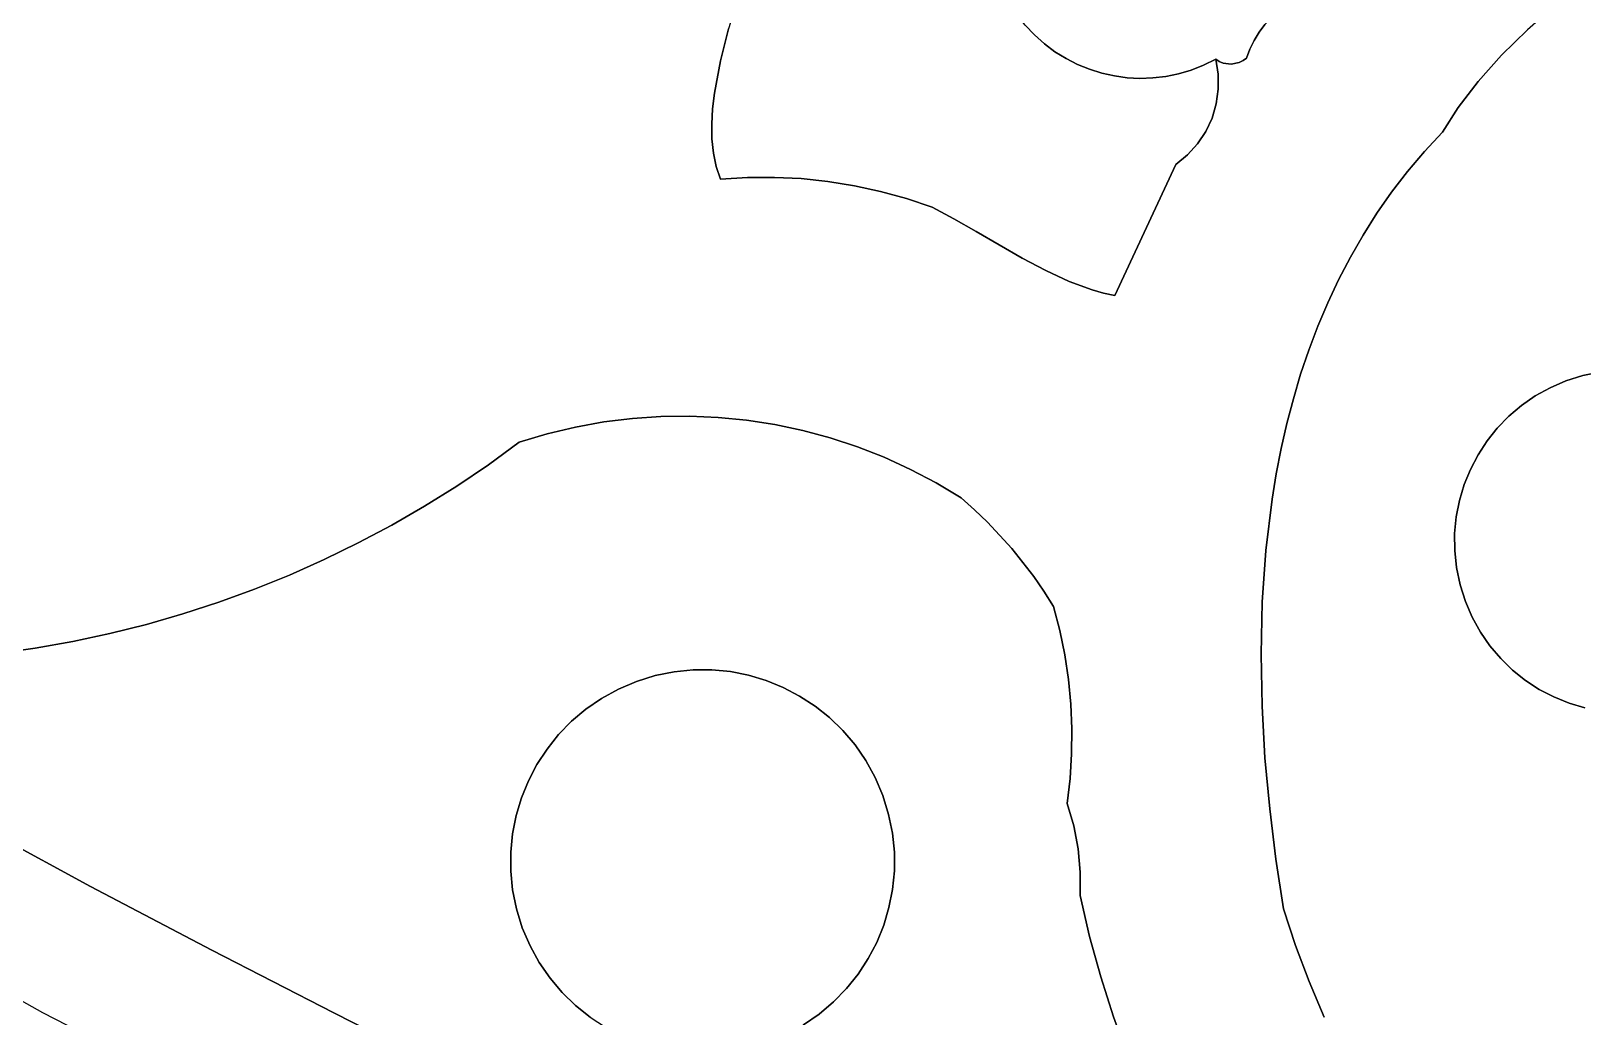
# Model space of a CAD drawing. Header units: inches. Extents: x 37.5 to 70.3, y 17.4 to 61.6.
# Drawn here: x 48.624 to 52.841, y 20.64 to 23.319 of the extents above; entities that cross this region are included whole.
import ezdxf

# ---------------------------------------------------------------- set-up
doc = ezdxf.new("R2010")
doc.units = ezdxf.units.IN
doc.layers.add('SURFACES_FOR_SKETCHUP', color=7, linetype='Continuous')

msp = doc.modelspace()

# ---------------------------------------------------------------- linework, layer by layer
at = {"layer": 'SURFACES_FOR_SKETCHUP'}
for points, invisible_edges in [([(48.9166, 24.082), (50.4973, 23.2374), (48.9462, 24.1161)], 3), ([(50.5196, 23.3247), (48.9462, 24.1161), (50.4973, 23.2374)], 3), ([(48.8839, 24.0509), (50.4973, 23.2374), (48.9166, 24.082)], 3), ([(48.8484, 24.023), (50.4811, 23.1503), (48.8839, 24.0509)], 3), ([(50.4973, 23.2374), (48.8839, 24.0509), (50.4811, 23.1503)], 3), ([(48.77, 23.978), (49.8671, 22.1405), (48.8104, 23.9987)], 3), ([(48.8104, 23.9987), (49.9509, 22.2016), (48.8484, 24.023)], 3), ([(49.9509, 22.2016), (48.8104, 23.9987), (49.8671, 22.1405)], 3), ([(50.4761, 23.1076), (48.8484, 24.023), (50.4738, 23.066)], 3), ([(50.4811, 23.1503), (48.8484, 24.023), (50.4761, 23.1076)], 3), ([(50.4738, 23.066), (48.8484, 24.023), (49.9509, 22.2016)], 11), ([(48.6375, 23.9403), (49.2317, 21.8022), (48.6833, 23.9486)], 3), ([(48.6833, 23.9486), (49.5135, 21.9278), (48.7276, 23.9612)], 3), ([(49.327, 21.8408), (48.6833, 23.9486), (49.2317, 21.8022)], 3), ([(49.421, 21.8827), (48.6833, 23.9486), (49.327, 21.8408)], 3), ([(49.5135, 21.9278), (48.6833, 23.9486), (49.421, 21.8827)], 3), ([(48.7276, 23.9612), (49.6937, 22.0278), (48.77, 23.978)], 3), ([(49.6044, 21.9762), (48.7276, 23.9612), (49.5135, 21.9278)], 3), ([(49.6937, 22.0278), (48.7276, 23.9612), (49.6044, 21.9762)], 3), ([(49.7813, 22.0826), (48.77, 23.978), (49.6937, 22.0278)], 3), ([(49.8671, 22.1405), (48.77, 23.978), (49.7813, 22.0826)], 3), ([(48.6359, 21.6422), (48.5424, 23.9377), (48.5334, 21.6277)], 3), ([(48.5424, 23.9377), (48.7376, 21.6602), (48.5905, 23.9366)], 3), ([(48.7376, 21.6602), (48.5424, 23.9377), (48.6359, 21.6422)], 3), ([(48.5905, 23.9366), (49.0373, 21.7351), (48.6375, 23.9403)], 3), ([(48.8384, 21.6817), (48.5905, 23.9366), (48.7376, 21.6602)], 3), ([(48.9384, 21.7067), (48.5905, 23.9366), (48.8384, 21.6817)], 3), ([(49.0373, 21.7351), (48.5905, 23.9366), (48.9384, 21.7067)], 3), ([(49.1351, 21.767), (48.6375, 23.9403), (49.0373, 21.7351)], 3), ([(49.2317, 21.8022), (48.6375, 23.9403), (49.1351, 21.767)], 3), ([(52.2375, 23.6014), (52.6196, 23.2534), (52.2846, 23.649)], 3), ([(52.69, 23.3223), (52.2846, 23.649), (52.6196, 23.2534)], 3), ([(52.1921, 23.5521), (52.6196, 23.2534), (52.2375, 23.6014)], 3), ([(52.1484, 23.5012), (52.556, 23.1818), (52.1921, 23.5521)], 3), ([(52.6196, 23.2534), (52.1921, 23.5521), (52.556, 23.1818)], 3), ([(51.8428, 23.2424), (52.0444, 23.5042), (51.3253, 23.3351)], 11), ([(52.0444, 23.5042), (51.8428, 23.2424), (51.9762, 23.3361)], 11), ([(52.0546, 23.4037), (52.5016, 23.1109), (52.1484, 23.5012)], 11), ([(52.556, 23.1818), (52.1484, 23.5012), (52.5016, 23.1109)], 3), ([(50.5451, 23.4093), (50.5196, 23.3247), (50.7892, 22.9101)], 10), ([(50.8612, 22.8985), (51.2659, 23.4257), (50.5451, 23.4093)], 11), ([(50.7892, 22.9101), (50.8612, 22.8985), (50.5451, 23.4093)], 10), ([(51.2659, 23.4257), (50.8612, 22.8985), (51.2828, 23.3942)], 3), ([(52.0327, 23.3894), (52.4099, 22.9914), (52.0546, 23.4037)], 3), ([(52.4589, 23.0441), (52.0546, 23.4037), (52.4099, 22.9914)], 3), ([(52.5016, 23.1109), (52.0546, 23.4037), (52.4589, 23.0441)], 3), ([(52.8029, 23.4129), (52.7647, 23.385), (53.2893, 23.1483)], 10), ([(52.8413, 23.438), (52.8029, 23.4129), (53.2893, 23.1483)], 10), ([(50.9325, 22.883), (51.2828, 23.3942), (50.8612, 22.8985)], 3), ([(51.2828, 23.3942), (50.9325, 22.883), (51.3026, 23.3639)], 3), ([(51.0029, 22.8636), (51.3026, 23.3639), (50.9325, 22.883)], 3), ([(51.3026, 23.3639), (51.0029, 22.8636), (51.3253, 23.3351)], 3), ([(51.9934, 23.3555), (52.4099, 22.9914), (52.0122, 23.3733)], 3), ([(52.0122, 23.3733), (52.4099, 22.9914), (52.0327, 23.3894)], 3), ([(52.7647, 23.385), (52.727, 23.3546), (53.2893, 23.1483)], 10), ([(50.5196, 23.3247), (50.4973, 23.2374), (50.7892, 22.9101)], 10), ([(51.3253, 23.3351), (51.0029, 22.8636), (51.3505, 23.3083)], 3), ([(51.3253, 23.3351), (51.3505, 23.3083), (51.5335, 23.2043)], 10), ([(51.5676, 23.1967), (51.3253, 23.3351), (51.5335, 23.2043)], 3), ([(51.3253, 23.3351), (51.5676, 23.1967), (51.8428, 23.2424)], 11), ([(51.9608, 23.3153), (51.9762, 23.3361), (51.8428, 23.2424)], 10), ([(51.9608, 23.3153), (51.8428, 23.2424), (51.9473, 23.2931)], 3), ([(51.9608, 23.3153), (51.9473, 23.2931), (52.4099, 22.9914)], 10), ([(51.9608, 23.3153), (52.4099, 22.9914), (51.9762, 23.3361)], 3), ([(51.9762, 23.3361), (52.4099, 22.9914), (51.9934, 23.3555)], 3), ([(52.69, 23.3223), (52.6196, 23.2534), (53.2893, 23.1483)], 10), ([(52.727, 23.3546), (52.69, 23.3223), (53.2893, 23.1483)], 10), ([(51.0723, 22.8403), (51.3505, 23.3083), (51.0029, 22.8636)], 3), ([(51.3505, 23.3083), (51.0723, 22.8403), (51.3774, 23.2842)], 3), ([(51.131, 22.8087), (51.3774, 23.2842), (51.0723, 22.8403)], 3), ([(51.131, 22.8087), (51.4061, 23.2627), (51.3774, 23.2842)], 9), ([(51.5001, 23.2148), (51.3505, 23.3083), (51.4676, 23.228)], 3), ([(51.5335, 23.2043), (51.3505, 23.3083), (51.5001, 23.2148)], 3), ([(51.3505, 23.3083), (51.3774, 23.2842), (51.4676, 23.228)], 10), ([(51.4362, 23.244), (51.4676, 23.228), (51.3774, 23.2842)], 10), ([(51.3774, 23.2842), (51.4061, 23.2627), (51.4362, 23.244)], 8), ([(51.9473, 23.2931), (51.8428, 23.2424), (51.9358, 23.2698)], 3), ([(51.9473, 23.2931), (51.9358, 23.2698), (52.4099, 22.9914)], 10), ([(50.4973, 23.2374), (50.4811, 23.1503), (50.7168, 22.9177)], 10), ([(50.7168, 22.9177), (50.7892, 22.9101), (50.4973, 23.2374)], 10), ([(51.131, 22.8087), (51.4362, 23.244), (51.4061, 23.2627)], 9), ([(51.131, 22.8087), (51.1917, 22.7737), (51.4362, 23.244)], 10), ([(51.4676, 23.228), (51.4362, 23.244), (51.1917, 22.7737)], 10), ([(51.5676, 23.1967), (51.6022, 23.192), (51.8428, 23.2424)], 10), ([(51.8099, 23.2261), (51.8428, 23.2424), (51.6022, 23.192)], 10), ([(51.8495, 23.2015), (51.8428, 23.2424), (51.8099, 23.2261)], 8), ([(51.8525, 23.2361), (51.9358, 23.2698), (51.8428, 23.2424)], 3), ([(51.8525, 23.2361), (51.8428, 23.2424), (51.8495, 23.2015)], 8), ([(51.9264, 23.2453), (51.8443, 23.1208), (52.3208, 22.8809)], 11), ([(51.9171, 23.2383), (51.8443, 23.1208), (51.9264, 23.2453)], 3), ([(51.8443, 23.1208), (51.9171, 23.2383), (51.8499, 23.1608)], 3), ([(51.8525, 23.2361), (51.8495, 23.2015), (51.863, 23.2317)], 3), ([(51.863, 23.2317), (51.8495, 23.2015), (51.8851, 23.2287)], 3), ([(51.9069, 23.2332), (51.8499, 23.1608), (51.9171, 23.2383)], 3), ([(51.8851, 23.2287), (51.8499, 23.1608), (51.9069, 23.2332)], 3), ([(51.8525, 23.2361), (51.863, 23.2317), (51.9358, 23.2698)], 10), ([(51.8851, 23.2287), (51.9358, 23.2698), (51.863, 23.2317)], 3), ([(51.8851, 23.2287), (51.9069, 23.2332), (51.9358, 23.2698)], 10), ([(51.9171, 23.2383), (51.9358, 23.2698), (51.9069, 23.2332)], 3), ([(51.9171, 23.2383), (51.9264, 23.2453), (51.9358, 23.2698)], 8), ([(51.9358, 23.2698), (51.9264, 23.2453), (52.4099, 22.9914)], 10), ([(52.3639, 22.9369), (52.4099, 22.9914), (51.9264, 23.2453)], 10), ([(52.3208, 22.8809), (52.3639, 22.9369), (51.9264, 23.2453)], 10), ([(52.6196, 23.2534), (52.556, 23.1818), (53.2893, 23.1483)], 10), ([(51.5001, 23.2148), (51.4676, 23.228), (51.1917, 22.7737)], 10), ([(51.1917, 22.7737), (51.3173, 22.7014), (51.5001, 23.2148)], 10), ([(51.5335, 23.2043), (51.5001, 23.2148), (51.3173, 22.7014)], 10), ([(51.7343, 22.9558), (51.5335, 23.2043), (51.3173, 22.7014)], 11), ([(51.5676, 23.1967), (51.5335, 23.2043), (51.7343, 22.9558)], 10), ([(51.6022, 23.192), (51.5676, 23.1967), (51.7343, 22.9558)], 10), ([(51.6022, 23.192), (51.6371, 23.1902), (51.8099, 23.2261)], 10), ([(51.6371, 23.1902), (51.6022, 23.192), (51.7343, 22.9558)], 10), ([(51.6371, 23.1902), (51.6722, 23.1914), (51.8099, 23.2261)], 10), ([(51.6722, 23.1914), (51.6371, 23.1902), (51.7343, 22.9558)], 10), ([(51.8099, 23.2261), (51.6722, 23.1914), (51.7763, 23.2128)], 3), ([(51.7072, 23.1955), (51.7763, 23.2128), (51.6722, 23.1914)], 3), ([(51.7072, 23.1955), (51.6722, 23.1914), (51.7937, 23.0123)], 10), ([(51.7664, 22.982), (51.7937, 23.0123), (51.6722, 23.1914)], 10), ([(51.7343, 22.9558), (51.7664, 22.982), (51.6722, 23.1914)], 10), ([(51.7072, 23.1955), (51.7419, 23.2026), (51.7763, 23.2128)], 8), ([(51.7072, 23.1955), (51.8329, 23.0823), (51.7419, 23.2026)], 3), ([(51.816, 23.0459), (51.7072, 23.1955), (51.7937, 23.0123)], 3), ([(51.8329, 23.0823), (51.7072, 23.1955), (51.816, 23.0459)], 3), ([(51.7419, 23.2026), (51.8443, 23.1208), (51.7763, 23.2128)], 3), ([(51.8329, 23.0823), (51.8443, 23.1208), (51.7419, 23.2026)], 10), ([(51.7763, 23.2128), (51.8499, 23.1608), (51.8099, 23.2261)], 3), ([(51.8443, 23.1208), (51.8499, 23.1608), (51.7763, 23.2128)], 10), ([(51.8495, 23.2015), (51.8099, 23.2261), (51.8499, 23.1608)], 3), ([(51.8499, 23.1608), (51.8851, 23.2287), (51.8495, 23.2015)], 3), ([(50.4811, 23.1503), (50.4761, 23.1076), (50.6439, 22.9212)], 10), ([(50.6439, 22.9212), (50.7168, 22.9177), (50.4811, 23.1503)], 10), ([(52.556, 23.1818), (52.5016, 23.1109), (52.933, 22.3972)], 10), ([(52.556, 23.1818), (52.933, 22.3972), (53.2893, 23.1483)], 11), ([(50.4761, 23.1076), (50.4738, 23.066), (50.6439, 22.9212)], 10), ([(51.8329, 23.0823), (52.3208, 22.8809), (51.8443, 23.1208)], 3), ([(52.5016, 23.1109), (52.4589, 23.0441), (52.8865, 22.3923)], 10), ([(52.8865, 22.3923), (52.933, 22.3972), (52.5016, 23.1109)], 10), ([(50.4738, 23.066), (49.9509, 22.2016), (50.4744, 23.0257)], 3), ([(50.4738, 23.066), (50.4744, 23.0257), (50.5709, 22.9208)], 10), ([(50.5709, 22.9208), (50.6439, 22.9212), (50.4738, 23.066)], 10), ([(51.8329, 23.0823), (51.816, 23.0459), (52.2806, 22.8235)], 10), ([(52.2806, 22.8235), (52.3208, 22.8809), (51.8329, 23.0823)], 10), ([(50.4744, 23.0257), (49.9509, 22.2016), (50.4784, 22.9871)], 3), ([(50.4744, 23.0257), (50.4784, 22.9871), (50.5709, 22.9208)], 10), ([(51.816, 23.0459), (51.7937, 23.0123), (52.2432, 22.7646)], 10), ([(52.2432, 22.7646), (52.2806, 22.8235), (51.816, 23.0459)], 10), ([(52.4589, 23.0441), (52.4099, 22.9914), (52.8398, 22.3826)], 10), ([(52.8398, 22.3826), (52.8865, 22.3923), (52.4589, 23.0441)], 10), ([(50.0268, 22.2243), (50.4784, 22.9871), (49.9509, 22.2016)], 3), ([(50.4784, 22.9871), (50.0268, 22.2243), (50.486, 22.9505)], 3), ([(50.486, 22.9505), (50.5709, 22.9208), (50.4784, 22.9871)], 3), ([(51.7664, 22.982), (51.7343, 22.9558), (52.1765, 22.643)], 10), ([(51.7937, 23.0123), (51.7664, 22.982), (52.2086, 22.7044)], 10), ([(52.1765, 22.643), (52.2086, 22.7044), (51.7664, 22.982)], 10), ([(52.2086, 22.7044), (52.2432, 22.7646), (51.7937, 23.0123)], 10), ([(52.4099, 22.9914), (52.3639, 22.9369), (52.7943, 22.3683)], 10), ([(52.7943, 22.3683), (52.8398, 22.3826), (52.4099, 22.9914)], 10), ([(50.1034, 22.2427), (50.486, 22.9505), (50.0268, 22.2243)], 3), ([(50.486, 22.9505), (50.1034, 22.2427), (50.4978, 22.9164)], 3), ([(50.486, 22.9505), (50.4978, 22.9164), (50.5709, 22.9208)], 8), ([(51.3173, 22.7014), (51.381, 22.6678), (51.7343, 22.9558)], 10), ([(51.4446, 22.6386), (51.7343, 22.9558), (51.381, 22.6678)], 3), ([(51.4446, 22.6386), (51.5074, 22.6155), (51.7343, 22.9558)], 10), ([(51.5384, 22.6069), (51.7343, 22.9558), (51.5074, 22.6155)], 3), ([(51.5384, 22.6069), (51.569, 22.6006), (51.7343, 22.9558)], 8), ([(51.7343, 22.9558), (51.569, 22.6006), (52.1471, 22.5804)], 10), ([(52.1471, 22.5804), (52.1765, 22.643), (51.7343, 22.9558)], 10), ([(52.3639, 22.9369), (52.3208, 22.8809), (52.7513, 22.3498)], 10), ([(52.7513, 22.3498), (52.7943, 22.3683), (52.3639, 22.9369)], 10), ([(50.1806, 22.2566), (50.4978, 22.9164), (50.1034, 22.2427)], 3), ([(50.2581, 22.2662), (50.4978, 22.9164), (50.1806, 22.2566)], 3), ([(50.3358, 22.2715), (50.4978, 22.9164), (50.2581, 22.2662)], 3), ([(50.4135, 22.2725), (50.4978, 22.9164), (50.3358, 22.2715)], 3), ([(50.491, 22.2692), (50.4978, 22.9164), (50.4135, 22.2725)], 3), ([(50.4978, 22.9164), (50.491, 22.2692), (50.5709, 22.9208)], 3), ([(50.5682, 22.2616), (50.5709, 22.9208), (50.491, 22.2692)], 3), ([(50.5709, 22.9208), (50.5682, 22.2616), (50.6439, 22.9212)], 3), ([(50.6448, 22.2498), (50.6439, 22.9212), (50.5682, 22.2616)], 3), ([(50.6439, 22.9212), (50.6448, 22.2498), (50.7168, 22.9177)], 3), ([(50.7168, 22.9177), (50.6448, 22.2498), (50.7892, 22.9101)], 3), ([(50.7208, 22.2338), (50.7892, 22.9101), (50.6448, 22.2498)], 3), ([(50.7892, 22.9101), (50.7208, 22.2338), (50.8612, 22.8985)], 3), ([(50.8612, 22.8985), (50.7208, 22.2338), (50.9325, 22.883)], 3), ([(50.7958, 22.2135), (50.9325, 22.883), (50.7208, 22.2338)], 3), ([(50.9325, 22.883), (50.7958, 22.2135), (51.0029, 22.8636)], 3), ([(51.0029, 22.8636), (50.7958, 22.2135), (51.0723, 22.8403)], 3), ([(52.3208, 22.8809), (52.2806, 22.8235), (52.7513, 22.3498)], 10), ([(50.8697, 22.1891), (51.0723, 22.8403), (50.7958, 22.2135)], 3), ([(51.0723, 22.8403), (50.8697, 22.1891), (51.131, 22.8087)], 3), ([(52.2806, 22.8235), (52.2432, 22.7646), (52.711, 22.3274)], 10), ([(52.711, 22.3274), (52.7513, 22.3498), (52.2806, 22.8235)], 10), ([(51.131, 22.8087), (50.8697, 22.1891), (51.1917, 22.7737)], 3), ([(50.9424, 22.1606), (51.1917, 22.7737), (50.8697, 22.1891)], 3), ([(51.1917, 22.7737), (50.9424, 22.1606), (51.3173, 22.7014)], 3), ([(52.2432, 22.7646), (52.2086, 22.7044), (52.6736, 22.3015)], 10), ([(52.6736, 22.3015), (52.711, 22.3274), (52.2432, 22.7646)], 10), ([(51.0137, 22.1279), (51.3173, 22.7014), (50.9424, 22.1606)], 3), ([(51.3173, 22.7014), (51.0137, 22.1279), (51.381, 22.6678)], 3), ([(52.2086, 22.7044), (52.1765, 22.643), (52.6736, 22.3015)], 10), ([(51.0834, 22.0911), (51.381, 22.6678), (51.0137, 22.1279)], 3), ([(51.381, 22.6678), (51.0834, 22.0911), (51.4446, 22.6386)], 3), ([(52.1765, 22.643), (52.1471, 22.5804), (52.6392, 22.2722)], 10), ([(52.6392, 22.2722), (52.6736, 22.3015), (52.1765, 22.643)], 10), ([(51.1512, 22.0502), (51.4446, 22.6386), (51.0834, 22.0911)], 3), ([(51.4446, 22.6386), (51.1512, 22.0502), (51.5074, 22.6155)], 3), ([(51.1877, 22.0179), (51.5074, 22.6155), (51.1512, 22.0502)], 3), ([(51.5074, 22.6155), (51.1877, 22.0179), (51.5384, 22.6069)], 3), ([(51.2227, 21.9843), (51.5384, 22.6069), (51.1877, 22.0179)], 3), ([(51.5384, 22.6069), (51.2227, 21.9843), (51.569, 22.6006)], 3), ([(51.2886, 21.9129), (51.569, 22.6006), (51.2227, 21.9843)], 3), ([(51.569, 22.6006), (51.2886, 21.9129), (52.0074, 22.1161)], 11), ([(52.0074, 22.1161), (52.0208, 22.1847), (51.569, 22.6006)], 10), ([(52.0208, 22.1847), (52.0362, 22.2526), (51.569, 22.6006)], 10), ([(52.0362, 22.2526), (52.0538, 22.3199), (51.569, 22.6006)], 10), ([(52.0538, 22.3199), (52.0736, 22.3863), (51.569, 22.6006)], 10), ([(52.0736, 22.3863), (52.0957, 22.452), (51.569, 22.6006)], 10), ([(52.0957, 22.452), (52.1202, 22.5167), (51.569, 22.6006)], 10), ([(52.1202, 22.5167), (52.1471, 22.5804), (51.569, 22.6006)], 10), ([(52.1471, 22.5804), (52.1202, 22.5167), (52.6079, 22.2399)], 10), ([(52.6079, 22.2399), (52.6392, 22.2722), (52.1471, 22.5804)], 10), ([(52.1202, 22.5167), (52.0957, 22.452), (52.58, 22.2049)], 10), ([(52.58, 22.2049), (52.6079, 22.2399), (52.1202, 22.5167)], 10), ([(52.0736, 22.3863), (52.5555, 22.1675), (52.0957, 22.452)], 3), ([(52.5555, 22.1675), (52.58, 22.2049), (52.0957, 22.452)], 10), ([(52.8865, 22.3923), (52.8398, 22.3826), (53.1533, 22.3545)], 10), ([(52.0736, 22.3863), (52.0538, 22.3199), (52.5555, 22.1675)], 10), ([(52.5555, 22.1675), (52.8398, 22.3826), (52.58, 22.2049)], 3), ([(52.8398, 22.3826), (52.5555, 22.1675), (53.1929, 22.3338)], 11), ([(52.8398, 22.3826), (52.7943, 22.3683), (52.58, 22.2049)], 10), ([(52.58, 22.2049), (52.7943, 22.3683), (52.6079, 22.2399)], 3), ([(52.6079, 22.2399), (52.7943, 22.3683), (52.6392, 22.2722)], 3), ([(52.7943, 22.3683), (52.7513, 22.3498), (52.6392, 22.2722)], 10), ([(52.6736, 22.3015), (52.6392, 22.2722), (52.7513, 22.3498)], 10), ([(52.7513, 22.3498), (52.711, 22.3274), (52.6736, 22.3015)], 8), ([(53.1929, 22.3338), (53.1533, 22.3545), (52.8398, 22.3826)], 10), ([(52.0538, 22.3199), (52.0362, 22.2526), (52.5348, 22.1279)], 10), ([(52.5348, 22.1279), (52.5555, 22.1675), (52.0538, 22.3199)], 10), ([(53.4081, 22.0496), (53.1929, 22.3338), (52.5555, 22.1675)], 11), ([(50.1806, 22.2566), (50.3203, 21.5675), (50.2581, 22.2662)], 3), ([(50.2581, 22.2662), (50.3717, 21.5779), (50.3358, 22.2715)], 3), ([(50.3717, 21.5779), (50.2581, 22.2662), (50.3203, 21.5675)], 3), ([(50.3358, 22.2715), (50.423, 21.5831), (50.4135, 22.2725)], 3), ([(50.423, 21.5831), (50.3358, 22.2715), (50.3717, 21.5779)], 3), ([(50.4135, 22.2725), (50.423, 21.5831), (50.491, 22.2692)], 3), ([(50.4741, 21.5831), (50.491, 22.2692), (50.423, 21.5831)], 3), ([(50.491, 22.2692), (50.4741, 21.5831), (50.5682, 22.2616)], 3), ([(50.5244, 21.5782), (50.5682, 22.2616), (50.4741, 21.5831)], 3), ([(50.5682, 22.2616), (50.5244, 21.5782), (50.6448, 22.2498)], 3), ([(50.0268, 22.2243), (49.9509, 22.2016), (49.8671, 22.1405)], 8), ([(49.8671, 22.1405), (50.2694, 21.5517), (50.0268, 22.2243)], 11), ([(50.0268, 22.2243), (50.2694, 21.5517), (50.1034, 22.2427)], 3), ([(50.1034, 22.2427), (50.3203, 21.5675), (50.1806, 22.2566)], 3), ([(50.3203, 21.5675), (50.1034, 22.2427), (50.2694, 21.5517)], 3), ([(50.6448, 22.2498), (50.5244, 21.5782), (50.7208, 22.2338)], 3), ([(50.5738, 21.5684), (50.7208, 22.2338), (50.5244, 21.5782)], 3), ([(50.7208, 22.2338), (50.5738, 21.5684), (50.7958, 22.2135)], 3), ([(52.0208, 22.1847), (52.5179, 22.0864), (52.0362, 22.2526)], 3), ([(52.5179, 22.0864), (52.5348, 22.1279), (52.0362, 22.2526)], 10), ([(50.6218, 21.5541), (50.7958, 22.2135), (50.5738, 21.5684)], 3), ([(50.7958, 22.2135), (50.6218, 21.5541), (50.8697, 22.1891)], 3), ([(50.6682, 21.5352), (50.8697, 22.1891), (50.6218, 21.5541)], 3), ([(50.8697, 22.1891), (50.6682, 21.5352), (50.9424, 22.1606)], 3), ([(52.0074, 22.1161), (52.505, 22.0434), (52.0208, 22.1847)], 3), ([(52.5179, 22.0864), (52.0208, 22.1847), (52.505, 22.0434)], 3), ([(49.8671, 22.1405), (49.7813, 22.0826), (50.1743, 21.5056)], 10), ([(49.8671, 22.1405), (50.1743, 21.5056), (50.2202, 21.5309)], 9), ([(49.8671, 22.1405), (50.2202, 21.5309), (50.2694, 21.5517)], 9), ([(50.9424, 22.1606), (50.6682, 21.5352), (51.0137, 22.1279)], 3), ([(52.5555, 22.1675), (52.5348, 22.1279), (52.5067, 21.8144)], 10), ([(52.5067, 21.8144), (52.7219, 21.5301), (52.5555, 22.1675)], 11), ([(53.4081, 22.0496), (52.5555, 22.1675), (53.075, 21.4813)], 11), ([(52.7219, 21.5301), (53.075, 21.4813), (52.5555, 22.1675)], 11), ([(50.7125, 21.512), (51.0137, 22.1279), (50.6682, 21.5352)], 3), ([(51.0137, 22.1279), (50.7125, 21.512), (51.0834, 22.0911)], 3), ([(52.0074, 22.1161), (51.2886, 21.9129), (51.9961, 22.0471)], 3), ([(51.9961, 22.0471), (52.4963, 21.999), (52.0074, 22.1161)], 3), ([(52.505, 22.0434), (52.0074, 22.1161), (52.4963, 21.999)], 3), ([(52.5348, 22.1279), (52.5179, 22.0864), (52.497, 21.861)], 10), ([(52.497, 21.861), (52.5067, 21.8144), (52.5348, 22.1279)], 10), ([(49.7813, 22.0826), (49.6937, 22.0278), (50.1318, 21.4764)], 10), ([(50.1318, 21.4764), (50.1743, 21.5056), (49.7813, 22.0826)], 10), ([(50.7545, 21.4846), (51.0834, 22.0911), (50.7125, 21.512)], 3), ([(51.0834, 22.0911), (50.7545, 21.4846), (51.1512, 22.0502)], 3), ([(51.1512, 22.0502), (50.7545, 21.4846), (51.1877, 22.0179)], 3), ([(52.5179, 22.0864), (52.505, 22.0434), (52.497, 21.861)], 10), ([(49.6937, 22.0278), (49.6044, 21.9762), (50.0929, 21.4434)], 10), ([(50.0929, 21.4434), (50.1318, 21.4764), (49.6937, 22.0278)], 10), ([(51.1877, 22.0179), (50.7545, 21.4846), (51.2227, 21.9843)], 3), ([(51.3486, 21.8365), (51.9961, 22.0471), (51.2886, 21.9129)], 3), ([(51.9791, 21.9076), (51.9961, 22.0471), (51.3486, 21.8365)], 10), ([(51.9791, 21.9076), (52.492, 21.9537), (51.9961, 22.0471)], 3), ([(52.4963, 21.999), (51.9961, 22.0471), (52.492, 21.9537)], 3), ([(52.4963, 21.999), (52.4922, 21.9076), (52.505, 22.0434)], 3), ([(52.497, 21.861), (52.505, 22.0434), (52.4922, 21.9076)], 3), ([(49.6044, 21.9762), (49.5135, 21.9278), (50.0262, 21.3678)], 10), ([(50.0262, 21.3678), (50.0576, 21.4071), (49.6044, 21.9762)], 10), ([(50.0576, 21.4071), (50.0929, 21.4434), (49.6044, 21.9762)], 10), ([(50.7938, 21.4533), (51.2227, 21.9843), (50.7545, 21.4846)], 3), ([(51.2227, 21.9843), (50.7938, 21.4533), (51.2886, 21.9129)], 3), ([(52.4963, 21.999), (52.492, 21.9537), (52.4922, 21.9076)], 8), ([(49.5135, 21.9278), (49.421, 21.8827), (49.9989, 21.3258)], 10), ([(49.9989, 21.3258), (50.0262, 21.3678), (49.5135, 21.9278)], 10), ([(52.492, 21.9537), (51.9791, 21.9076), (52.4922, 21.9076)], 3), ([(49.421, 21.8827), (49.327, 21.8408), (49.9757, 21.2814)], 10), ([(49.9757, 21.2814), (49.9989, 21.3258), (49.421, 21.8827)], 10), ([(50.8301, 21.418), (51.2886, 21.9129), (50.7938, 21.4533)], 3), ([(51.2886, 21.9129), (50.8301, 21.418), (51.3486, 21.8365)], 3), ([(51.3486, 21.8365), (51.3763, 21.7966), (51.9791, 21.9076)], 10), ([(51.3763, 21.7966), (51.4023, 21.7555), (51.9791, 21.9076)], 10), ([(51.9692, 21.767), (51.9791, 21.9076), (51.4023, 21.7555)], 10), ([(51.9692, 21.767), (52.497, 21.861), (51.9791, 21.9076)], 3), ([(52.4922, 21.9076), (51.9791, 21.9076), (52.497, 21.861)], 3), ([(49.327, 21.8408), (49.2317, 21.8022), (49.9568, 21.2351)], 10), ([(49.9568, 21.2351), (49.9757, 21.2814), (49.327, 21.8408)], 10), ([(52.497, 21.861), (51.9692, 21.767), (52.5067, 21.8144)], 3), ([(49.2317, 21.8022), (49.1156, 20.8211), (49.9424, 21.187)], 11), ([(49.1351, 21.767), (49.1156, 20.8211), (49.2317, 21.8022)], 3), ([(49.9424, 21.187), (49.9568, 21.2351), (49.2317, 21.8022)], 10), ([(51.3486, 21.8365), (50.8301, 21.418), (51.3763, 21.7966)], 3), ([(52.5067, 21.8144), (51.9692, 21.767), (52.5211, 21.7689)], 3), ([(52.5067, 21.8144), (52.5211, 21.7689), (52.6844, 21.5545)], 10), ([(52.7219, 21.5301), (52.5067, 21.8144), (52.6844, 21.5545)], 3), ([(49.0373, 21.7351), (49.1156, 20.8211), (49.1351, 21.767)], 3), ([(51.4194, 21.6899), (51.3763, 21.7966), (50.8301, 21.418)], 11), ([(51.4194, 21.6899), (51.4023, 21.7555), (51.3763, 21.7966)], 8), ([(51.4023, 21.7555), (51.4194, 21.6899), (51.9692, 21.767)], 10), ([(51.4194, 21.6899), (51.4328, 21.6237), (51.9692, 21.767)], 10), ([(51.9659, 21.6258), (51.9692, 21.767), (51.4328, 21.6237)], 10), ([(51.9659, 21.6258), (52.5211, 21.7689), (51.9692, 21.767)], 3), ([(52.5211, 21.7689), (51.9659, 21.6258), (52.5396, 21.7259)], 3), ([(52.6494, 21.5825), (52.5211, 21.7689), (52.6172, 21.6137)], 3), ([(52.6844, 21.5545), (52.5211, 21.7689), (52.6494, 21.5825)], 3), ([(52.5211, 21.7689), (52.5396, 21.7259), (52.6172, 21.6137)], 10), ([(49.1156, 20.8211), (49.0373, 21.7351), (48.7858, 20.9941)], 3), ([(48.9384, 21.7067), (48.7858, 20.9941), (49.0373, 21.7351)], 3), ([(51.9686, 21.4848), (52.5396, 21.7259), (51.9659, 21.6258)], 3), ([(52.5396, 21.7259), (51.9686, 21.4848), (52.5619, 21.6856)], 3), ([(52.5879, 21.6482), (52.6172, 21.6137), (52.5396, 21.7259)], 10), ([(52.5396, 21.7259), (52.5619, 21.6856), (52.5879, 21.6482)], 8), ([(48.7376, 21.6602), (48.7858, 20.9941), (48.8384, 21.6817)], 3), ([(48.8384, 21.6817), (48.7858, 20.9941), (48.9384, 21.7067)], 3), ([(50.8301, 21.418), (50.8631, 21.3791), (51.4194, 21.6899)], 10), ([(51.4328, 21.6237), (51.4194, 21.6899), (50.8631, 21.3791)], 10), ([(52.5619, 21.6856), (51.9686, 21.4848), (52.5879, 21.6482)], 3), ([(48.5334, 21.6277), (48.7858, 20.9941), (48.6359, 21.6422)], 3), ([(48.6359, 21.6422), (48.7858, 20.9941), (48.7376, 21.6602)], 3), ([(51.9766, 21.3444), (52.5879, 21.6482), (51.9686, 21.4848)], 3), ([(52.5879, 21.6482), (51.9766, 21.3444), (52.6172, 21.6137)], 3), ([(48.7858, 20.9941), (48.4302, 21.6168), (48.0788, 21.3809)], 3), ([(48.4302, 21.6168), (48.7858, 20.9941), (48.5334, 21.6277)], 3), ([(51.4428, 21.557), (51.4328, 21.6237), (50.8631, 21.3791)], 10), ([(51.4328, 21.6237), (51.4428, 21.557), (51.9659, 21.6258)], 10), ([(51.9686, 21.4848), (51.9659, 21.6258), (51.4428, 21.557)], 10), ([(52.6172, 21.6137), (51.9766, 21.3444), (52.6494, 21.5825)], 3), ([(50.2694, 21.5517), (49.9757, 21.2814), (49.9591, 20.8826)], 11), ([(49.9591, 20.8826), (50.2294, 20.5889), (50.2694, 21.5517)], 11), ([(49.9757, 21.2814), (50.2694, 21.5517), (49.9989, 21.3258)], 3), ([(50.2694, 21.5517), (50.2202, 21.5309), (49.9989, 21.3258)], 10), ([(50.9219, 20.8427), (50.2694, 21.5517), (50.2294, 20.5889)], 11), ([(50.3203, 21.5675), (50.2694, 21.5517), (50.6218, 21.5541)], 10), ([(50.6682, 21.5352), (50.6218, 21.5541), (50.2694, 21.5517)], 10), ([(50.9385, 21.2415), (50.6682, 21.5352), (50.2694, 21.5517)], 11), ([(50.9385, 21.2415), (50.2694, 21.5517), (50.9219, 20.8427)], 11), ([(50.5738, 21.5684), (50.5244, 21.5782), (50.3203, 21.5675)], 10), ([(50.3203, 21.5675), (50.5244, 21.5782), (50.3717, 21.5779)], 3), ([(50.6218, 21.5541), (50.5738, 21.5684), (50.3203, 21.5675)], 10), ([(50.4741, 21.5831), (50.3717, 21.5779), (50.5244, 21.5782)], 3), ([(50.4741, 21.5831), (50.423, 21.5831), (50.3717, 21.5779)], 8), ([(50.8631, 21.3791), (50.8923, 21.3365), (51.4428, 21.557)], 10), ([(51.4492, 21.4899), (51.4428, 21.557), (50.8923, 21.3365)], 10), ([(51.4428, 21.557), (51.4492, 21.4899), (51.9686, 21.4848)], 10), ([(51.9895, 21.2054), (52.6494, 21.5825), (51.9766, 21.3444)], 3), ([(52.6494, 21.5825), (51.9895, 21.2054), (52.6844, 21.5545)], 3), ([(52.0066, 21.0684), (52.6844, 21.5545), (51.9895, 21.2054)], 3), ([(52.6844, 21.5545), (52.0066, 21.0684), (52.7219, 21.5301)], 3), ([(49.9989, 21.3258), (50.2202, 21.5309), (50.0262, 21.3678)], 3), ([(50.0262, 21.3678), (50.2202, 21.5309), (50.0576, 21.4071)], 3), ([(50.2202, 21.5309), (50.1743, 21.5056), (50.0576, 21.4071)], 10), ([(50.0929, 21.4434), (50.0576, 21.4071), (50.1743, 21.5056)], 10), ([(50.1743, 21.5056), (50.1318, 21.4764), (50.0929, 21.4434)], 8), ([(50.6682, 21.5352), (50.9385, 21.2415), (50.7125, 21.512)], 3), ([(50.9385, 21.2415), (50.9176, 21.2906), (50.7125, 21.512)], 10), ([(50.7125, 21.512), (50.9176, 21.2906), (50.7545, 21.4846)], 3), ([(52.0274, 20.9339), (52.7219, 21.5301), (52.0066, 21.0684)], 3), ([(52.7219, 21.5301), (52.0274, 20.9339), (52.7615, 21.5094)], 3), ([(52.0599, 20.8342), (52.7615, 21.5094), (52.0274, 20.9339)], 3), ([(52.7615, 21.5094), (52.0599, 20.8342), (52.8029, 21.4925)], 3), ([(52.7219, 21.5301), (52.7615, 21.5094), (53.075, 21.4813)], 10), ([(52.7615, 21.5094), (52.8029, 21.4925), (53.0283, 21.4716)], 10), ([(53.0283, 21.4716), (53.075, 21.4813), (52.7615, 21.5094)], 10), ([(50.7545, 21.4846), (50.9176, 21.2906), (50.7938, 21.4533)], 3), ([(50.8923, 21.3365), (50.9176, 21.2906), (51.4492, 21.4899)], 10), ([(51.452, 21.4225), (51.4492, 21.4899), (50.9176, 21.2906)], 10), ([(51.4492, 21.4899), (51.452, 21.4225), (51.9686, 21.4848)], 10), ([(51.9766, 21.3444), (51.9686, 21.4848), (51.452, 21.4225)], 10), ([(52.8029, 21.4925), (52.0599, 20.8342), (53.0636, 20.7394)], 11), ([(52.846, 21.4796), (52.8029, 21.4925), (53.0636, 20.7394)], 10), ([(52.8029, 21.4925), (52.846, 21.4796), (53.0283, 21.4716)], 10), ([(50.8301, 21.418), (50.7938, 21.4533), (50.8923, 21.3365)], 10), ([(50.9176, 21.2906), (50.8923, 21.3365), (50.7938, 21.4533)], 10), ([(50.8923, 21.3365), (50.8631, 21.3791), (50.8301, 21.418)], 8), ([(51.4513, 21.3551), (51.452, 21.4225), (50.9176, 21.2906)], 10), ([(51.452, 21.4225), (51.4513, 21.3551), (51.9766, 21.3444)], 10), ([(48.0788, 21.3809), (48.2915, 20.8557), (48.7858, 20.9941)], 3), ([(50.9176, 21.2906), (50.9385, 21.2415), (51.4513, 21.3551)], 10), ([(51.447, 21.2876), (51.4513, 21.3551), (50.9385, 21.2415)], 10), ([(51.4513, 21.3551), (51.447, 21.2876), (51.9766, 21.3444)], 10), ([(51.9895, 21.2054), (51.9766, 21.3444), (51.447, 21.2876)], 10), ([(49.9757, 21.2814), (49.9568, 21.2351), (49.9591, 20.8826)], 10), ([(50.9385, 21.2415), (50.9543, 21.1905), (51.447, 21.2876)], 10), ([(51.4391, 21.2204), (51.447, 21.2876), (50.9543, 21.1905)], 10), ([(51.447, 21.2876), (51.4391, 21.2204), (51.457, 21.1593)], 8), ([(51.447, 21.2876), (51.457, 21.1593), (51.9895, 21.2054)], 11), ([(49.9568, 21.2351), (49.9424, 21.187), (49.9433, 20.9336)], 10), ([(49.9433, 20.9336), (49.9591, 20.8826), (49.9568, 21.2351)], 10), ([(50.9219, 20.8427), (50.9408, 20.8891), (50.9385, 21.2415)], 10), ([(50.9543, 21.1905), (50.9385, 21.2415), (50.9408, 20.8891)], 10), ([(50.9543, 21.1905), (50.9647, 21.1392), (51.4391, 21.2204)], 10), ([(50.9647, 21.1392), (50.9698, 21.0878), (51.4391, 21.2204)], 10), ([(51.4391, 21.2204), (50.9698, 21.0878), (51.457, 21.1593)], 3), ([(49.9327, 21.1377), (49.9424, 21.187), (49.1156, 20.8211)], 10), ([(49.9424, 21.187), (49.9327, 21.1377), (49.9433, 20.9336)], 10), ([(50.9408, 20.8891), (50.9552, 20.9371), (50.9543, 21.1905)], 10), ([(50.9552, 20.9371), (50.9649, 20.9865), (50.9543, 21.1905)], 10), ([(50.9543, 21.1905), (50.9649, 20.9865), (50.9647, 21.1392)], 3), ([(51.457, 21.1593), (51.4689, 21.0969), (51.9895, 21.2054)], 10), ([(52.0066, 21.0684), (51.9895, 21.2054), (51.4689, 21.0969)], 10), ([(49.9278, 21.0873), (49.9327, 21.1377), (49.1156, 20.8211)], 10), ([(49.9278, 21.0873), (49.9329, 20.985), (49.9327, 21.1377)], 3), ([(49.9433, 20.9336), (49.9327, 21.1377), (49.9329, 20.985)], 3), ([(50.9698, 21.0368), (50.9647, 21.1392), (50.9649, 20.9865)], 3), ([(50.9698, 21.0368), (50.9698, 21.0878), (50.9647, 21.1392)], 8), ([(51.4689, 21.0969), (51.457, 21.1593), (50.9698, 21.0878)], 10), ([(49.1156, 20.8211), (49.4469, 20.6508), (49.9278, 21.0873)], 10), ([(49.9278, 21.0363), (49.9278, 21.0873), (49.4469, 20.6508)], 10), ([(49.9278, 21.0873), (49.9278, 21.0363), (49.9329, 20.985)], 8), ([(51.4689, 21.0969), (50.9698, 21.0368), (51.4748, 21.0337)], 3), ([(50.9698, 21.0878), (50.9698, 21.0368), (51.4689, 21.0969)], 10), ([(51.4689, 21.0969), (51.4748, 21.0337), (52.0066, 21.0684)], 10), ([(51.4748, 21.0337), (51.4746, 20.97), (52.0066, 21.0684)], 10), ([(51.4746, 20.97), (51.5003, 20.8586), (52.0066, 21.0684)], 10), ([(52.0274, 20.9339), (52.0066, 21.0684), (51.5003, 20.8586)], 10), ([(49.9329, 20.985), (49.9278, 21.0363), (49.4469, 20.6508)], 10), ([(51.4746, 20.97), (50.9698, 21.0368), (50.9649, 20.9865)], 9), ([(51.4746, 20.97), (51.4748, 21.0337), (50.9698, 21.0368)], 10), ([(48.6559, 20.6518), (48.7858, 20.9941), (48.2915, 20.8557)], 3), ([(48.7858, 20.9941), (48.6559, 20.6518), (49.1156, 20.8211)], 3), ([(49.9433, 20.9336), (49.9329, 20.985), (49.4469, 20.6508)], 10), ([(51.4746, 20.97), (50.9649, 20.9865), (50.9552, 20.9371)], 9), ([(51.4746, 20.97), (50.9552, 20.9371), (51.5003, 20.8586)], 3), ([(49.9591, 20.8826), (49.9433, 20.9336), (49.4469, 20.6508)], 10), ([(50.9408, 20.8891), (51.5003, 20.8586), (50.9552, 20.9371)], 3), ([(51.5305, 20.7486), (52.0274, 20.9339), (51.5003, 20.8586)], 3), ([(52.0274, 20.9339), (51.5305, 20.7486), (52.0599, 20.8342)], 3), ([(49.4469, 20.6508), (49.7796, 20.4833), (49.9591, 20.8826)], 10), ([(49.98, 20.8335), (49.9591, 20.8826), (49.7796, 20.4833)], 10), ([(49.9591, 20.8826), (49.98, 20.8335), (50.1851, 20.6121)], 10), ([(50.2294, 20.5889), (49.9591, 20.8826), (50.1851, 20.6121)], 3), ([(50.9219, 20.8427), (51.5003, 20.8586), (50.9408, 20.8891)], 3), ([(50.0053, 20.7876), (49.98, 20.8335), (49.7796, 20.4833)], 10), ([(50.1431, 20.6395), (49.98, 20.8335), (50.1038, 20.6709)], 3), ([(50.1851, 20.6121), (49.98, 20.8335), (50.1431, 20.6395)], 3), ([(49.98, 20.8335), (50.0053, 20.7876), (50.1038, 20.6709)], 10), ([(50.6282, 20.5724), (50.9219, 20.8427), (50.2294, 20.5889)], 11), ([(50.9219, 20.8427), (50.6282, 20.5724), (50.8987, 20.7984)], 3), ([(50.8987, 20.7984), (51.5305, 20.7486), (50.9219, 20.8427)], 3), ([(51.5003, 20.8586), (50.9219, 20.8427), (51.5305, 20.7486)], 3), ([(51.565, 20.6403), (52.0599, 20.8342), (51.5305, 20.7486)], 3), ([(52.0599, 20.8342), (51.565, 20.6403), (52.0965, 20.7361)], 3), ([(52.0965, 20.7361), (53.0636, 20.7394), (52.0599, 20.8342)], 3), ([(49.2322, 20.3578), (49.1156, 20.8211), (48.6559, 20.6518)], 3), ([(49.1156, 20.8211), (49.2322, 20.3578), (49.4469, 20.6508)], 3), ([(50.0053, 20.7876), (49.7796, 20.4833), (50.0345, 20.7451)], 3), ([(50.0675, 20.7061), (50.1038, 20.6709), (50.0053, 20.7876)], 10), ([(50.0053, 20.7876), (50.0345, 20.7451), (50.0675, 20.7061)], 8), ([(50.6282, 20.5724), (50.6774, 20.5933), (50.8987, 20.7984)], 10), ([(50.8987, 20.7984), (50.6774, 20.5933), (50.8714, 20.7564)], 3), ([(50.8714, 20.7564), (51.565, 20.6403), (50.8987, 20.7984)], 3), ([(51.5305, 20.7486), (50.8987, 20.7984), (51.565, 20.6403)], 3), ([(50.0345, 20.7451), (49.7796, 20.4833), (50.0675, 20.7061)], 3), ([(50.8714, 20.7564), (50.6774, 20.5933), (50.84, 20.717)], 3), ([(50.84, 20.717), (51.565, 20.6403), (50.8714, 20.7564)], 3), ([(50.0675, 20.7061), (49.7796, 20.4833), (50.1038, 20.6709)], 3), ([(50.6774, 20.5933), (50.7233, 20.6185), (50.84, 20.717)], 10), ([(50.8047, 20.6807), (50.84, 20.717), (50.7233, 20.6185)], 10), ([(50.8047, 20.6807), (51.6039, 20.5336), (50.84, 20.717)], 3), ([(51.565, 20.6403), (50.84, 20.717), (51.6039, 20.5336)], 3), ([(51.6039, 20.5336), (52.0965, 20.7361), (51.565, 20.6403)], 3), ([(52.0965, 20.7361), (51.6039, 20.5336), (52.1372, 20.6397)], 3), ([(53.0636, 20.7394), (52.0965, 20.7361), (52.9724, 20.5754)], 3), ([(52.1372, 20.6397), (52.9724, 20.5754), (52.0965, 20.7361)], 3), ([(50.1137, 20.3185), (50.1038, 20.6709), (49.7796, 20.4833)], 3), ([(50.1038, 20.6709), (50.1137, 20.3185), (50.1431, 20.6395)], 3), ([(50.7233, 20.6185), (50.7658, 20.6478), (50.8047, 20.6807)], 8), ([(50.7658, 20.6478), (50.7858, 19.9974), (50.8047, 20.6807)], 3), ([(50.7858, 19.9974), (51.1239, 19.841), (50.8047, 20.6807)], 10), ([(51.6039, 20.5336), (50.8047, 20.6807), (51.1239, 19.841)], 11), ([(49.4469, 20.6508), (49.2322, 20.3578), (49.7796, 20.4833)], 3), ([(50.7233, 20.6185), (50.7858, 19.9974), (50.7658, 20.6478)], 3)]:
    msp.add_3dface(points, dxfattribs=dict(at, invisible_edges=invisible_edges))

doc.saveas('drawing.dxf')
